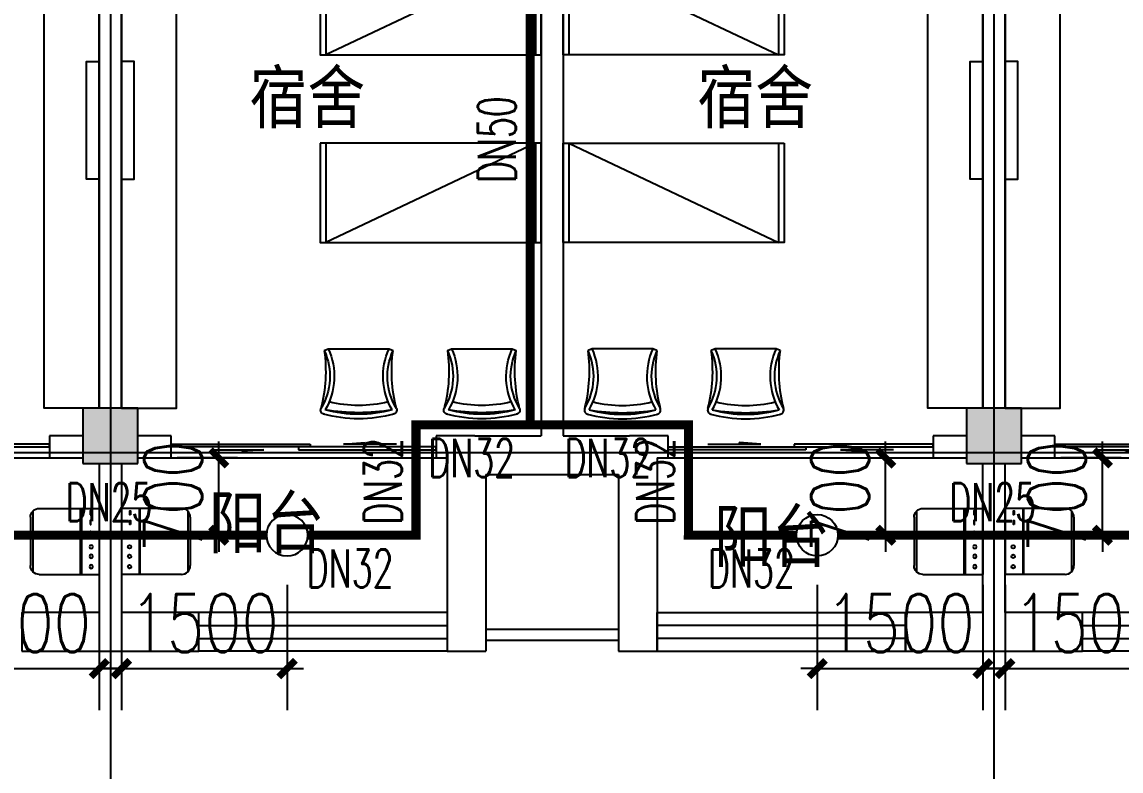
# Model space of a CAD drawing. Extents: x 0 to 2838408, y -923048 to 203859.
# Drawn here: x 2712463 to 2722413, y -549743 to -542960 of the extents above; entities that cross this region are included whole.
import ezdxf

# ---------------------------------------------------------------- set-up
doc = ezdxf.new("R2010")
doc.units = 0
doc.header["$LTSCALE"] = 1000
for name, color, linetype in [('A-Fixt', 81, 'Continuous'), ('COLUMN', 9, 'Continuous'), ('DOTE', 8, 'Continuous'), ('E2-栏杆', 92, 'Continuous'), ('EQUIP_喷头', 7, 'Continuous'), ('PIPE-喷淋', 6, 'Continuous'), ('PUB_HATCH', 8, 'Continuous'), ('PUB_TEXT', 7, 'Continuous'), ('TEXT_喷淋', 7, 'Continuous'), ('TWT_DIM', 3, 'Continuous'), ('WALL', 9, 'Continuous'), ('WINDOW', 4, 'Continuous'), ('XREF', 8, 'Continuous'), ('配景', 3, 'Continuous')]:
    doc.layers.add(name, color=color, linetype=linetype)
doc.styles.add('_TCH_DIM_T3', font='SIMPLEX', dxfattribs={"width": 0.75, "bigfont": 'HZTXT'})
doc.styles.add('_TWT_PIPEDN', font='SIMPLEX', dxfattribs={"width": 0.8, "height": 2.3, "bigfont": 'HZTXT'})
doc.styles.get("Standard").update_dxf_attribs({"font": 'geniso.shx', "bigfont": 'hztxt.shx'})
doc.dimstyles.new('_TWT_ARCH&&150', dxfattribs={"dimtxt": 525, "dimasz": 150, "dimexe": 375, "dimexo": 450, "dimgap": 150, "dimtad": 1, "dimdec": 0, "dimzin": 0, "dimdsep": 46, "dimtxsty": '_TCH_DIM_T3', "dimblk": 'ARCHTICK', "dimcen": 0.09, "dimclrt": 7, "dimazin": 2, "dimtfac": 1, "dimtdec": 0, "dimtix": 1, "dimtmove": 2, "dimatfit": 3, "dimfxl": 1, "dimtolj": 1, "dimtzin": 0, "dimarcsym": 0})

# ---------------------------------------------------------------- blocks, each defined once
blk = doc.blocks.new('单人床')
at = {"layer": 'A-Fixt'}
for p, q in [((47773.8, 13973.4), (48673.8, 13973.4)), ((47773.8, 12073.4), (48673.8, 13973.4)), ((47773.8, 12073.4), (48673.8, 12073.4))]:
    blk.add_line(p, q, dxfattribs=at)
blk.add_lwpolyline([(47773.8, 14023.4), (48673.8, 14023.4), (48673.8, 12023.4), (47773.8, 12023.4), (47773.8, 14023.4)], dxfattribs=at)
blk = doc.blocks.new('CH_AP01')
for p, q in [((-311.4, 16.6), (-275, 0)), ((-275, 0), (275, 0)), ((275, 0), (311.4, 16.6))]:
    blk.add_line(p, q)
for centre, radius, start, end in [((0, -578.9), 1212.6, 74.71041, 105.28959), ((-306.8, 555.3), 37.8, 100.18588, 202.83587), ((-1658.4, 201.9), 1359.7, 352.16586, 14.42826), ((-823.7, 250), 562.9, 335.50378, 31.09034), ((0, -578.9), 1172.6, 75.02868, 104.97132), ((0, -1278.1), 1856.9, 80.61099, 99.38901), ((-823.7, 250), 602.9, 335.50378, 30.26909), ((0, -578.9), 1092.6, 75.87672, 104.12328), ((823.7, 250), 602.9, 149.73091, 204.49622), ((823.7, 250), 562.9, 148.90966, 204.49622), ((1658.4, 201.9), 1359.7, 165.57174, 187.83414), ((306.8, 555.3), 37.8, 337.16413, 79.81412)]:
    blk.add_arc(centre, radius, start, end)
blk = doc.blocks.new('A$C61295E98')
at = {"color": 3}
for p, q in [((544, 597.9), (0, 597.9)), ((0, 597.9), (0, 0)), ((161.4, 597.9), (161.4, 0)), ((170.4, 0.2), (170.4, 597.6)), ((602.7, 572.2), (602.7, 25.6)), ((624, 517.9), (624, 80)), ((544, 0), (0, 0))]:
    blk.add_line(p, q, dxfattribs=at)
for points in [[(81.8, 540.3), (75.3, 540.3), (75.3, 576.8), (81.8, 576.8)], [(81.8, 453.1), (75.3, 453.1), (75.3, 489.6), (81.8, 489.6)], [(81.8, 352.9), (75.3, 352.9), (75.3, 389.4), (81.8, 389.4)]]:
    blk.add_lwpolyline(points, close=True, dxfattribs=at)
for centre in [(74, 250.1), (74, 164.2), (74, 70.5)]:
    blk.add_circle(centre, 15.7, dxfattribs=at)
for centre, start, end in [((544, 517.9), 360, 90), ((544, 80), 270, 0)]:
    blk.add_arc(centre, 80, start, end, dxfattribs=at)
blk = doc.blocks.new('宿舍')
at = {"layer": 'A-Fixt'}
for p, q in [((47853.8, 13801.7), (48353.8, 15701.7)), ((48353.8, 13801.7), (47853.8, 15701.7)), ((47853.8, 13801.7), (48353.8, 13801.7))]:
    blk.add_line(p, q, dxfattribs=at)
for points in [[(47853.8, 8601.7), (48353.8, 8601.7), (48353.8, 15701.7), (47853.8, 15701.7)], [(47853.8, 10676.1), (47970.5, 10676.1), (47970.5, 11742.6), (47853.8, 11742.6)]]:
    blk.add_lwpolyline(points, close=True, dxfattribs=at)
at = {"xscale": -1, "rotation": 90}
for p in [(63677.2, 60475.5), (63677.2, 58775.5)]:
    blk.add_blockref('单人床', p, dxfattribs=at)
at = {"layer": 'A-Fixt', "xscale": -1, "rotation": 180}
for p in [(50002, 9140.5), (51117.2, 9140.5)]:
    blk.add_blockref('CH_AP01', p, dxfattribs=at)
at = {"layer": '配景', "color": 252}
blk.add_blockref('A$C61295E98', (47853.8, 7096.6), dxfattribs=at)
blk = doc.blocks.new('$WINLIB2D$00000001')
at = {"color": 0}
for points in [[(-0.5, 0.5), (-0.5, -0.5)], [(-0.5, 0.5), (0.5, 0.5)], [(0.5, -0.5), (0.5, 0.5)], [(0.5, 0.1667), (-0.5, 0.1667)], [(0.5, -0.1667), (-0.5, -0.1667)], [(-0.5, -0.5), (0.5, -0.5)]]:
    blk.add_lwpolyline(points, dxfattribs=at)
blk = doc.blocks.new('$DorLib2D$00000131')
at = {"color": 0, "linetype": 'Continuous'}
for p, q in [((0.15, 0.125), (0.2319, 0.1973)), ((0.2319, 0.1973), (0.2319, 0.125)), ((-0.5, 0.125), (-0.5, 0)), ((0.0192, 0.125), (-0.5, 0.125)), ((0.0192, 0), (0.0192, 0.125)), ((0.35, 0.125), (0.15, 0.125)), ((-0.5, 0), (0.0192, 0)), ((-0.024, 0), (0.5, 0)), ((-0.024, -0.125), (-0.024, 0)), ((0.5, 0), (0.5, -0.125)), ((-0.35, -0.125), (-0.15, -0.125)), ((-0.2319, -0.1973), (-0.2319, -0.125)), ((-0.15, -0.125), (-0.2319, -0.1973)), ((0.5, -0.125), (-0.024, -0.125))]:
    blk.add_line(p, q, dxfattribs=at)
blk = doc.blocks.new('3F1')
at = {"layer": 'PUB_HATCH'}
for points in [[(2376966.7, -546958.3), (2377466.7, -546958.3), (2377466.7, -546458.3), (2376966.7, -546458.3)], [(2384966.7, -546958.3), (2385466.7, -546958.3), (2385466.7, -546458.3), (2384966.7, -546458.3)]]:
    blk.add_hatch(color=256, dxfattribs=at).paths.add_polyline_path(points)
at = {"layer": 'COLUMN'}
for p, q in [((2377466.7, -546458.3), (2376966.7, -546458.3)), ((2376966.7, -546458.3), (2376966.7, -546958.3)), ((2377466.7, -546958.3), (2377466.7, -546458.3)), ((2385466.7, -546458.3), (2384966.7, -546458.3)), ((2384966.7, -546458.3), (2384966.7, -546958.3)), ((2385466.7, -546958.3), (2385466.7, -546458.3)), ((2376966.7, -546958.3), (2377466.7, -546958.3)), ((2384966.7, -546958.3), (2385466.7, -546958.3))]:
    blk.add_line(p, q, dxfattribs=at)
at = {"layer": 'DOTE'}
for p, q in [((2377216.7, -467258.3), (2377216.7, -550458.3)), ((2385216.7, -467258.3), (2385216.7, -550458.3)), ((2343216.7, -546858.3), (2453916.7, -546858.3)), ((2343216.7, -546858.3), (2453916.7, -546858.3))]:
    blk.add_line(p, q, dxfattribs=at)
at = {"layer": 'E2-栏杆'}
for points in [[(2380616.7, -548458.3), (2381816.7, -548458.3)], [(2380616.7, -548558.3), (2381816.7, -548558.3)]]:
    blk.add_lwpolyline(points, dxfattribs=at)
at = {"layer": 'WALL'}
for p, q in [((2377116.7, -546458.3), (2377116.7, -541758.3)), ((2377316.7, -546458.3), (2377316.7, -541758.3)), ((2381116.7, -541758.3), (2381116.7, -546708.3)), ((2381316.7, -541758.3), (2381316.7, -546708.3)), ((2385116.7, -546458.3), (2385116.7, -541758.3)), ((2385316.7, -546458.3), (2385316.7, -541758.3)), ((2376966.7, -546708.3), (2376666.7, -546708.3)), ((2376666.7, -546708.3), (2376666.7, -546908.3)), ((2377766.7, -546708.3), (2377466.7, -546708.3)), ((2377766.7, -546908.3), (2377766.7, -546708.3)), ((2380516.7, -546708.3), (2380166.7, -546708.3)), ((2380166.7, -546708.3), (2380166.7, -546908.3)), ((2380516.7, -546708.3), (2381116.7, -546708.3)), ((2381316.7, -546708.3), (2381916.7, -546708.3)), ((2382266.7, -546708.3), (2381916.7, -546708.3)), ((2382266.7, -546908.3), (2382266.7, -546708.3)), ((2384966.7, -546708.3), (2384666.7, -546708.3)), ((2384666.7, -546708.3), (2384666.7, -546908.3)), ((2385766.7, -546708.3), (2385466.7, -546708.3)), ((2385766.7, -546908.3), (2385766.7, -546708.3)), ((2376666.7, -546908.3), (2376966.7, -546908.3)), ((2377466.7, -546908.3), (2377766.7, -546908.3)), ((2380166.7, -546908.3), (2380266.7, -546908.3)), ((2380266.7, -546908.3), (2380266.7, -548308.3)), ((2382166.7, -546908.3), (2382266.7, -546908.3)), ((2382166.7, -546908.3), (2382166.7, -548308.3)), ((2384666.7, -546908.3), (2384966.7, -546908.3)), ((2385466.7, -546908.3), (2385766.7, -546908.3)), ((2377116.7, -546958.3), (2377116.7, -548308.3)), ((2377316.7, -546958.3), (2377316.7, -548308.3)), ((2385116.7, -548308.3), (2385116.7, -546958.3)), ((2385316.7, -548308.3), (2385316.7, -546958.3)), ((2380616.7, -547058.3), (2381216.7, -547058.3)), ((2380616.7, -547058.3), (2380616.7, -548658.3)), ((2381216.7, -547058.3), (2381816.7, -547058.3)), ((2381816.7, -547058.3), (2381816.7, -548658.3)), ((2377116.7, -548308.3), (2376416.7, -548308.3)), ((2376416.7, -548308.3), (2376416.7, -548658.3)), ((2378016.7, -548308.3), (2377316.7, -548308.3)), ((2378016.7, -548658.3), (2378016.7, -548308.3)), ((2380266.7, -548308.3), (2380266.7, -548658.3)), ((2382166.7, -548658.3), (2382166.7, -548308.3)), ((2385116.7, -548308.3), (2384416.7, -548308.3)), ((2384416.7, -548308.3), (2384416.7, -548658.3)), ((2386016.7, -548308.3), (2385316.7, -548308.3)), ((2386016.7, -548658.3), (2386016.7, -548308.3)), ((2376416.7, -548658.3), (2377216.7, -548658.3)), ((2377216.7, -548658.3), (2378016.7, -548658.3)), ((2380266.7, -548658.3), (2380616.7, -548658.3)), ((2381816.7, -548658.3), (2382166.7, -548658.3)), ((2384416.7, -548658.3), (2385216.7, -548658.3)), ((2385216.7, -548658.3), (2386016.7, -548658.3))]:
    blk.add_line(p, q, dxfattribs=at)
at = {"layer": 'WINDOW'}
for p, q in [((2374266.7, -546908.3), (2376666.7, -546908.3)), ((2377766.7, -546908.3), (2380166.7, -546908.3)), ((2382266.7, -546908.3), (2384666.7, -546908.3)), ((2385766.7, -546908.3), (2388166.7, -546908.3))]:
    blk.add_line(p, q, dxfattribs=at)
at = {"xscale": -1, "rotation": 359.9999999999999}
for p in [(2424970.6, -555059.9), (2432970.6, -555059.9)]:
    blk.add_blockref('宿舍', p, dxfattribs=at)
for p in [(2329462.9, -555059.9), (2337462.9, -555059.9)]:
    blk.add_blockref('宿舍', p)
at = {"layer": 'WINDOW'}
for name, p, xscale, yscale, zscale in [('$DorLib2D$00000131', (2375466.7, -546808.3), 2400, -200, 2400), ('$DorLib2D$00000131', (2378966.7, -546808.3), -2400, -200, -2400), ('$DorLib2D$00000131', (2383466.7, -546808.3), 2400, -200, 2400), ('$DorLib2D$00000131', (2386966.7, -546808.3), -2400, -200, -2400), ('$WINLIB2D$00000001', (2379141.7, -548483.3), -2249.999999993481, 350, -2249.999999993481), ('$WINLIB2D$00000001', (2383291.7, -548483.3), 2249.999999993481, 350, 2249.999999993481), ('$WINLIB2D$00000001', (2387141.7, -548483.3), -2249.999999993481, 350, -2249.999999993481)]:
    blk.add_blockref(name, p, dxfattribs=dict(at, xscale=xscale, yscale=yscale, zscale=zscale))
at = {"layer": 'PUB_TEXT'}
for s, p in [('宿舍', (2378475.3, -543922.1)), ('宿舍', (2382529.7, -543922.1)), ('阳台', (2378105, -547774.1)), ('阳台', (2382680.7, -547896.3))]:
    blk.add_text(s, height=525, dxfattribs=at).set_placement(p)
blk = doc.blocks.new('_ArchTick')
at = {"color": 0, "linetype": 'ByBlock', "const_width": 0.4}
blk.add_lwpolyline([(-0.5, -0.5), (0.5, 0.5)], dxfattribs=at)
blk = doc.blocks.new('*D2160')
at = {"layer": 'Defpoints', "color": 0, "linetype": 'ByBlock', "transparency": 16777216}
for p in [(2721362.5, -547608.3), (2722862.5, -547608.3), (2722862.5, -548815.7)]:
    blk.add_point(p, dxfattribs=at)
at = {"layer": 'TWT_DIM', "color": 0, "linetype": 'ByBlock', "lineweight": -2, "transparency": 16777216}
for p, q in [((2721362.5, -548058.3), (2721362.5, -549190.7)), ((2722862.5, -548058.3), (2722862.5, -549190.7)), ((2721362.5, -548815.7), (2721212.5, -548815.7)), ((2721362.5, -548815.7), (2722862.5, -548815.7)), ((2722862.5, -548815.7), (2723012.5, -548815.7))]:
    blk.add_line(p, q, dxfattribs=at)
at = {"layer": 'TWT_DIM', "color": 0, "linetype": 'ByBlock', "lineweight": -2, "transparency": 16777216, "xscale": 150, "yscale": 150, "zscale": 150}
blk.add_blockref('_ArchTick', (2721362.5, -548815.7), dxfattribs=at)
at = {"layer": 'TWT_DIM', "color": 0, "linetype": 'ByBlock', "lineweight": -2, "transparency": 16777216, "xscale": 150, "yscale": 150, "zscale": 150, "rotation": 180}
blk.add_blockref('_ArchTick', (2722862.5, -548815.7), dxfattribs=at)
at = {"layer": 'TWT_DIM', "color": 7, "linetype": 'ByBlock', "transparency": 16777216, "insert": (2722112.5, -548403.2), "char_height": 525, "attachment_point": 5, "style": '_TCH_DIM_T3'}
blk.add_mtext('\\A1;1500', dxfattribs=at)
blk = doc.blocks.new('*D2161')
at = {"layer": 'Defpoints', "color": 0, "linetype": 'ByBlock', "transparency": 16777216}
for p in [(2722243.5, -546908.3), (2722862.5, -546908.3), (2722862.5, -547608.3)]:
    blk.add_point(p, dxfattribs=at)
at = {"layer": 'TWT_DIM', "color": 0, "linetype": 'ByBlock', "lineweight": -2, "transparency": 16777216}
for p, q in [((2722243.5, -546908.3), (2722243.5, -546758.3)), ((2722412.5, -546908.3), (2721868.5, -546908.3)), ((2722243.5, -547608.3), (2722243.5, -546908.3)), ((2722412.5, -547608.3), (2721868.5, -547608.3)), ((2722243.5, -547608.3), (2722243.5, -547758.3))]:
    blk.add_line(p, q, dxfattribs=at)
at = {"layer": 'TWT_DIM', "color": 0, "linetype": 'ByBlock', "lineweight": -2, "transparency": 16777216, "xscale": 150, "yscale": 150, "zscale": 150}
for p, rotation in [((2722243.5, -546908.3), 270), ((2722243.5, -547608.3), 90)]:
    blk.add_blockref('_ArchTick', p, dxfattribs=dict(at, rotation=rotation))
at = {"layer": 'TWT_DIM', "color": 7, "linetype": 'ByBlock', "transparency": 16777216, "insert": (2721831, -547258.3), "char_height": 525, "attachment_point": 5, "rotation": 90, "style": '_TCH_DIM_T3'}
blk.add_mtext('\\A1;700', dxfattribs=at)
blk = doc.blocks.new('*D2162')
at = {"layer": 'Defpoints', "color": 0, "linetype": 'ByBlock', "transparency": 16777216}
for p in [(2713362.5, -547608.3), (2714862.5, -547608.3), (2714862.5, -548815.7)]:
    blk.add_point(p, dxfattribs=at)
at = {"layer": 'TWT_DIM', "color": 0, "linetype": 'ByBlock', "lineweight": -2, "transparency": 16777216}
for p, q in [((2713362.5, -548058.3), (2713362.5, -549190.7)), ((2714862.5, -548058.3), (2714862.5, -549190.7)), ((2713362.5, -548815.7), (2713212.5, -548815.7)), ((2713362.5, -548815.7), (2714862.5, -548815.7)), ((2714862.5, -548815.7), (2715012.5, -548815.7))]:
    blk.add_line(p, q, dxfattribs=at)
at = {"layer": 'TWT_DIM', "color": 0, "linetype": 'ByBlock', "lineweight": -2, "transparency": 16777216, "xscale": 150, "yscale": 150, "zscale": 150}
blk.add_blockref('_ArchTick', (2713362.5, -548815.7), dxfattribs=at)
at = {"layer": 'TWT_DIM', "color": 0, "linetype": 'ByBlock', "lineweight": -2, "transparency": 16777216, "xscale": 150, "yscale": 150, "zscale": 150, "rotation": 180}
blk.add_blockref('_ArchTick', (2714862.5, -548815.7), dxfattribs=at)
at = {"layer": 'TWT_DIM', "color": 7, "linetype": 'ByBlock', "transparency": 16777216, "insert": (2714112.5, -548403.2), "char_height": 525, "attachment_point": 5, "style": '_TCH_DIM_T3'}
blk.add_mtext('\\A1;1500', dxfattribs=at)
blk = doc.blocks.new('*D2163')
at = {"layer": 'Defpoints', "color": 0, "linetype": 'ByBlock', "transparency": 16777216}
for p in [(2714243.5, -546908.3), (2714862.5, -546908.3), (2714862.5, -547608.3)]:
    blk.add_point(p, dxfattribs=at)
at = {"layer": 'TWT_DIM', "color": 0, "linetype": 'ByBlock', "lineweight": -2, "transparency": 16777216}
for p, q in [((2714243.5, -546908.3), (2714243.5, -546758.3)), ((2714412.5, -546908.3), (2713868.5, -546908.3)), ((2714243.5, -547608.3), (2714243.5, -546908.3)), ((2714412.5, -547608.3), (2713868.5, -547608.3)), ((2714243.5, -547608.3), (2714243.5, -547758.3))]:
    blk.add_line(p, q, dxfattribs=at)
at = {"layer": 'TWT_DIM', "color": 0, "linetype": 'ByBlock', "lineweight": -2, "transparency": 16777216, "xscale": 150, "yscale": 150, "zscale": 150}
for p, rotation in [((2714243.5, -546908.3), 270), ((2714243.5, -547608.3), 90)]:
    blk.add_blockref('_ArchTick', p, dxfattribs=dict(at, rotation=rotation))
at = {"layer": 'TWT_DIM', "color": 7, "linetype": 'ByBlock', "transparency": 16777216, "insert": (2713831, -547258.3), "char_height": 525, "attachment_point": 5, "rotation": 90, "style": '_TCH_DIM_T3'}
blk.add_mtext('\\A1;700', dxfattribs=at)
blk = doc.blocks.new('*D2189')
at = {"layer": 'Defpoints', "color": 0, "linetype": 'ByBlock', "transparency": 16777216}
for p in [(2719662.5, -547608.3), (2721162.5, -547608.3), (2721162.5, -548815.7)]:
    blk.add_point(p, dxfattribs=at)
at = {"layer": 'TWT_DIM', "color": 0, "linetype": 'ByBlock', "lineweight": -2, "transparency": 16777216}
for p, q in [((2719662.5, -548058.3), (2719662.5, -549190.7)), ((2721162.5, -548058.3), (2721162.5, -549190.7)), ((2719662.5, -548815.7), (2719512.5, -548815.7)), ((2719662.5, -548815.7), (2721162.5, -548815.7)), ((2721162.5, -548815.7), (2721312.5, -548815.7))]:
    blk.add_line(p, q, dxfattribs=at)
at = {"layer": 'TWT_DIM', "color": 0, "linetype": 'ByBlock', "lineweight": -2, "transparency": 16777216, "xscale": 150, "yscale": 150, "zscale": 150}
blk.add_blockref('_ArchTick', (2719662.5, -548815.7), dxfattribs=at)
at = {"layer": 'TWT_DIM', "color": 0, "linetype": 'ByBlock', "lineweight": -2, "transparency": 16777216, "xscale": 150, "yscale": 150, "zscale": 150, "rotation": 180}
blk.add_blockref('_ArchTick', (2721162.5, -548815.7), dxfattribs=at)
at = {"layer": 'TWT_DIM', "color": 7, "linetype": 'ByBlock', "transparency": 16777216, "insert": (2720412.5, -548403.2), "char_height": 525, "attachment_point": 5, "style": '_TCH_DIM_T3'}
blk.add_mtext('\\A1;1500', dxfattribs=at)
blk = doc.blocks.new('*D2190')
at = {"layer": 'Defpoints', "color": 0, "linetype": 'ByBlock', "transparency": 16777216}
for p in [(2719662.5, -546908.3), (2720281.5, -546908.3), (2719662.5, -547608.3)]:
    blk.add_point(p, dxfattribs=at)
at = {"layer": 'TWT_DIM', "color": 0, "linetype": 'ByBlock', "lineweight": -2, "transparency": 16777216}
for p, q in [((2720281.5, -546908.3), (2720281.5, -546758.3)), ((2720112.5, -546908.3), (2720656.5, -546908.3)), ((2720281.5, -547608.3), (2720281.5, -546908.3)), ((2720112.5, -547608.3), (2720656.5, -547608.3)), ((2720281.5, -547608.3), (2720281.5, -547758.3))]:
    blk.add_line(p, q, dxfattribs=at)
at = {"layer": 'TWT_DIM', "color": 0, "linetype": 'ByBlock', "lineweight": -2, "transparency": 16777216, "xscale": 150, "yscale": 150, "zscale": 150}
for p, rotation in [((2720281.5, -546908.3), 270), ((2720281.5, -547608.3), 90)]:
    blk.add_blockref('_ArchTick', p, dxfattribs=dict(at, rotation=rotation))
at = {"layer": 'TWT_DIM', "color": 7, "linetype": 'ByBlock', "transparency": 16777216, "insert": (2719869, -547258.3), "char_height": 525, "attachment_point": 5, "rotation": 90, "style": '_TCH_DIM_T3'}
blk.add_mtext('\\A1;700', dxfattribs=at)
blk = doc.blocks.new('*D2199')
at = {"layer": 'Defpoints', "color": 0, "linetype": 'ByBlock', "transparency": 16777216}
for p in [(2711662.5, -547608.3), (2713162.5, -547608.3), (2713162.5, -548815.7)]:
    blk.add_point(p, dxfattribs=at)
at = {"layer": 'TWT_DIM', "color": 0, "linetype": 'ByBlock', "lineweight": -2, "transparency": 16777216}
for p, q in [((2711662.5, -548058.3), (2711662.5, -549190.7)), ((2713162.5, -548058.3), (2713162.5, -549190.7)), ((2711662.5, -548815.7), (2711512.5, -548815.7)), ((2711662.5, -548815.7), (2713162.5, -548815.7)), ((2713162.5, -548815.7), (2713312.5, -548815.7))]:
    blk.add_line(p, q, dxfattribs=at)
at = {"layer": 'TWT_DIM', "color": 0, "linetype": 'ByBlock', "lineweight": -2, "transparency": 16777216, "xscale": 150, "yscale": 150, "zscale": 150}
blk.add_blockref('_ArchTick', (2711662.5, -548815.7), dxfattribs=at)
at = {"layer": 'TWT_DIM', "color": 0, "linetype": 'ByBlock', "lineweight": -2, "transparency": 16777216, "xscale": 150, "yscale": 150, "zscale": 150, "rotation": 180}
blk.add_blockref('_ArchTick', (2713162.5, -548815.7), dxfattribs=at)
at = {"layer": 'TWT_DIM', "color": 7, "linetype": 'ByBlock', "transparency": 16777216, "insert": (2712412.5, -548403.2), "char_height": 525, "attachment_point": 5, "style": '_TCH_DIM_T3'}
blk.add_mtext('\\A1;1500', dxfattribs=at)
blk = doc.blocks.new('*D2200')
at = {"layer": 'Defpoints', "color": 0, "linetype": 'ByBlock', "transparency": 16777216}
for p in [(2711662.5, -546908.3), (2712281.5, -546908.3), (2711662.5, -547608.3)]:
    blk.add_point(p, dxfattribs=at)
at = {"layer": 'TWT_DIM', "color": 0, "linetype": 'ByBlock', "lineweight": -2, "transparency": 16777216}
for p, q in [((2712281.5, -546908.3), (2712281.5, -546758.3)), ((2712112.5, -546908.3), (2712656.5, -546908.3)), ((2712281.5, -547608.3), (2712281.5, -546908.3)), ((2712112.5, -547608.3), (2712656.5, -547608.3)), ((2712281.5, -547608.3), (2712281.5, -547758.3))]:
    blk.add_line(p, q, dxfattribs=at)
at = {"layer": 'TWT_DIM', "color": 0, "linetype": 'ByBlock', "lineweight": -2, "transparency": 16777216, "xscale": 150, "yscale": 150, "zscale": 150}
for p, rotation in [((2712281.5, -546908.3), 270), ((2712281.5, -547608.3), 90)]:
    blk.add_blockref('_ArchTick', p, dxfattribs=dict(at, rotation=rotation))
at = {"layer": 'TWT_DIM', "color": 7, "linetype": 'ByBlock', "transparency": 16777216, "insert": (2711869, -547258.3), "char_height": 525, "attachment_point": 5, "rotation": 90, "style": '_TCH_DIM_T3'}
blk.add_mtext('\\A1;700', dxfattribs=at)
blk = doc.blocks.new('$TwtSys$00000125')
blk.add_circle((0, 0, 0), 1)

msp = doc.modelspace()

# ---------------------------------------------------------------- hatches: boundary and pattern name
at = {"layer": 'PIPE-喷淋', "linetype": 'ByBlock'}
for points in [[(2716029.3, -546608.3), (2716029.3, -546567), (2715988.1, -546567)], [(2716029.3, -546608.3), (2715988.1, -546608.3), (2715988.1, -546567)], [(2718495.8, -546608.3), (2718495.8, -546567), (2718537, -546567)], [(2718495.8, -546608.3), (2718537, -546608.3), (2718537, -546567)], [(2716029.3, -547608.3), (2716070.6, -547608.3), (2716070.6, -547649.5)], [(2716029.3, -547608.3), (2716029.3, -547649.5), (2716070.6, -547649.5)], [(2718495.8, -547608.3), (2718454.5, -547608.3), (2718454.5, -547649.5)], [(2718495.8, -547608.3), (2718495.8, -547649.5), (2718454.5, -547649.5)]]:
    msp.add_hatch(color=256, dxfattribs=at).paths.add_polyline_path(points)

# ---------------------------------------------------------------- linework, layer by layer
at = {"layer": 'PIPE-喷淋', "linetype": 'ByBlock', "ltscale": 1.5, "const_width": 82.5}
for points in [[(2717062.5, -541418.8), (2717062.5, -546608.3)], [(2717062.5, -546608.3), (2716029.3, -546608.3)], [(2716029.3, -546608.3), (2716029.3, -547608.3)], [(2717062.5, -546608.3), (2718495.8, -546608.3)], [(2718495.8, -546608.3), (2718495.8, -547608.3)], [(2711850, -547608.3), (2714675, -547608.3)], [(2716029.3, -547608.3), (2715050, -547608.3)], [(2718495.8, -547608.3), (2719475, -547608.3)], [(2719850, -547608.3), (2722675, -547608.3)]]:
    msp.add_lwpolyline(points, dxfattribs=at)

# ---------------------------------------------------------------- block references
at = {"layer": 'EQUIP_喷头', "linetype": 'ByBlock', "xscale": 187.5, "yscale": -187.5, "zscale": 187.5}
msp.add_blockref('$TwtSys$00000125', (2714862.5, -547608.3), dxfattribs=at)
at = {"layer": 'EQUIP_喷头', "linetype": 'ByBlock', "xscale": 187.5, "yscale": 187.5, "zscale": 187.5, "rotation": 180}
msp.add_blockref('$TwtSys$00000125', (2719662.5, -547608.3), dxfattribs=at)
at = {"layer": 'XREF'}
msp.add_blockref('3F1', (336045.8, 0), dxfattribs=at)

# ---------------------------------------------------------------- texts
at = {"layer": 'TEXT_喷淋', "color": 251, "linetype": 'ByBlock', "style": '_TWT_PIPEDN', "width": 0.64}
for s, p in [('DN50', (2716935, -544418.3)), ('DN32', (2715901.8, -547513.1)), ('DN32', (2718368.3, -547513.1))]:
    msp.add_text(s, height=345, rotation=90, dxfattribs=at).set_placement(p)
for s, p in [('DN32', (2716141.1, -547080.8)), ('DN32', (2717374.4, -547080.8)), ('DN25', (2712857.7, -547480.8)), ('DN25', (2720857.7, -547480.8)), ('DN32', (2715041.1, -548080.8)), ('DN32', (2718674.4, -548080.8))]:
    msp.add_text(s, height=345, dxfattribs=at).set_placement(p)

# ---------------------------------------------------------------- dimensions: what is measured, and where the dimension line sits
at = {"layer": 'TWT_DIM', "linetype": 'ByBlock'}
for p1, p2, distance, picture, middle in [((2711662.5, -547608.3), (2711662.5, -546908.3), -619, '*D2200', (2711869, -547258.3)), ((2714862.5, -547608.3), (2714862.5, -546908.3), 619, '*D2163', (2713831, -547258.3)), ((2719662.5, -547608.3), (2719662.5, -546908.3), -619, '*D2190', (2719869, -547258.3)), ((2722862.5, -547608.3), (2722862.5, -546908.3), 619, '*D2161', (2721831, -547258.3)), ((2711662.5, -547608.3), (2713162.5, -547608.3), -1207.4, '*D2199', (2712412.5, -548403.2)), ((2713362.5, -547608.3), (2714862.5, -547608.3), -1207.4, '*D2162', (2714112.5, -548403.2)), ((2719662.5, -547608.3), (2721162.5, -547608.3), -1207.4, '*D2189', (2720412.5, -548403.2)), ((2721362.5, -547608.3), (2722862.5, -547608.3), -1207.4, '*D2160', (2722112.5, -548403.2))]:
    dim = msp.add_aligned_dim(p1=p1, p2=p2, distance=distance, dimstyle='_TWT_ARCH&&150', dxfattribs=at)
    dim.commit()
    dim.dimension.update_dxf_attribs({"geometry": picture, "text_midpoint": middle})

doc.saveas('drawing.dxf')
